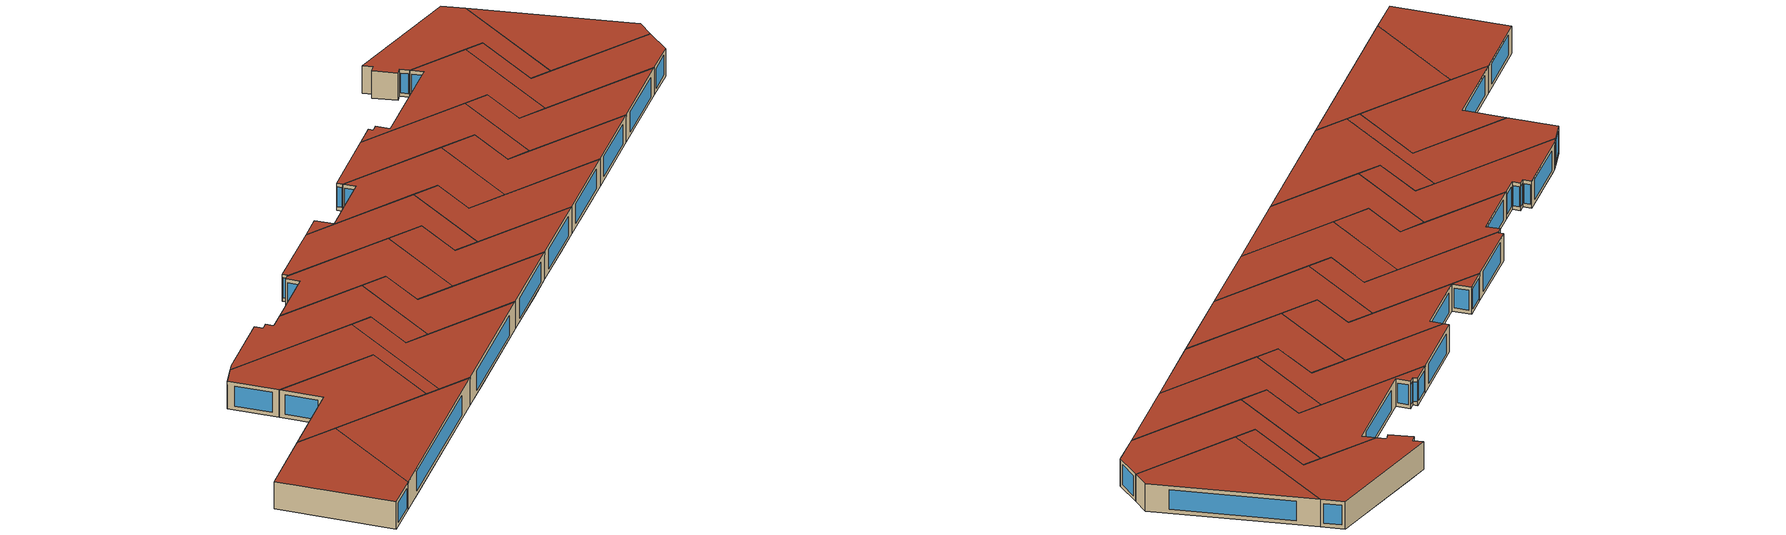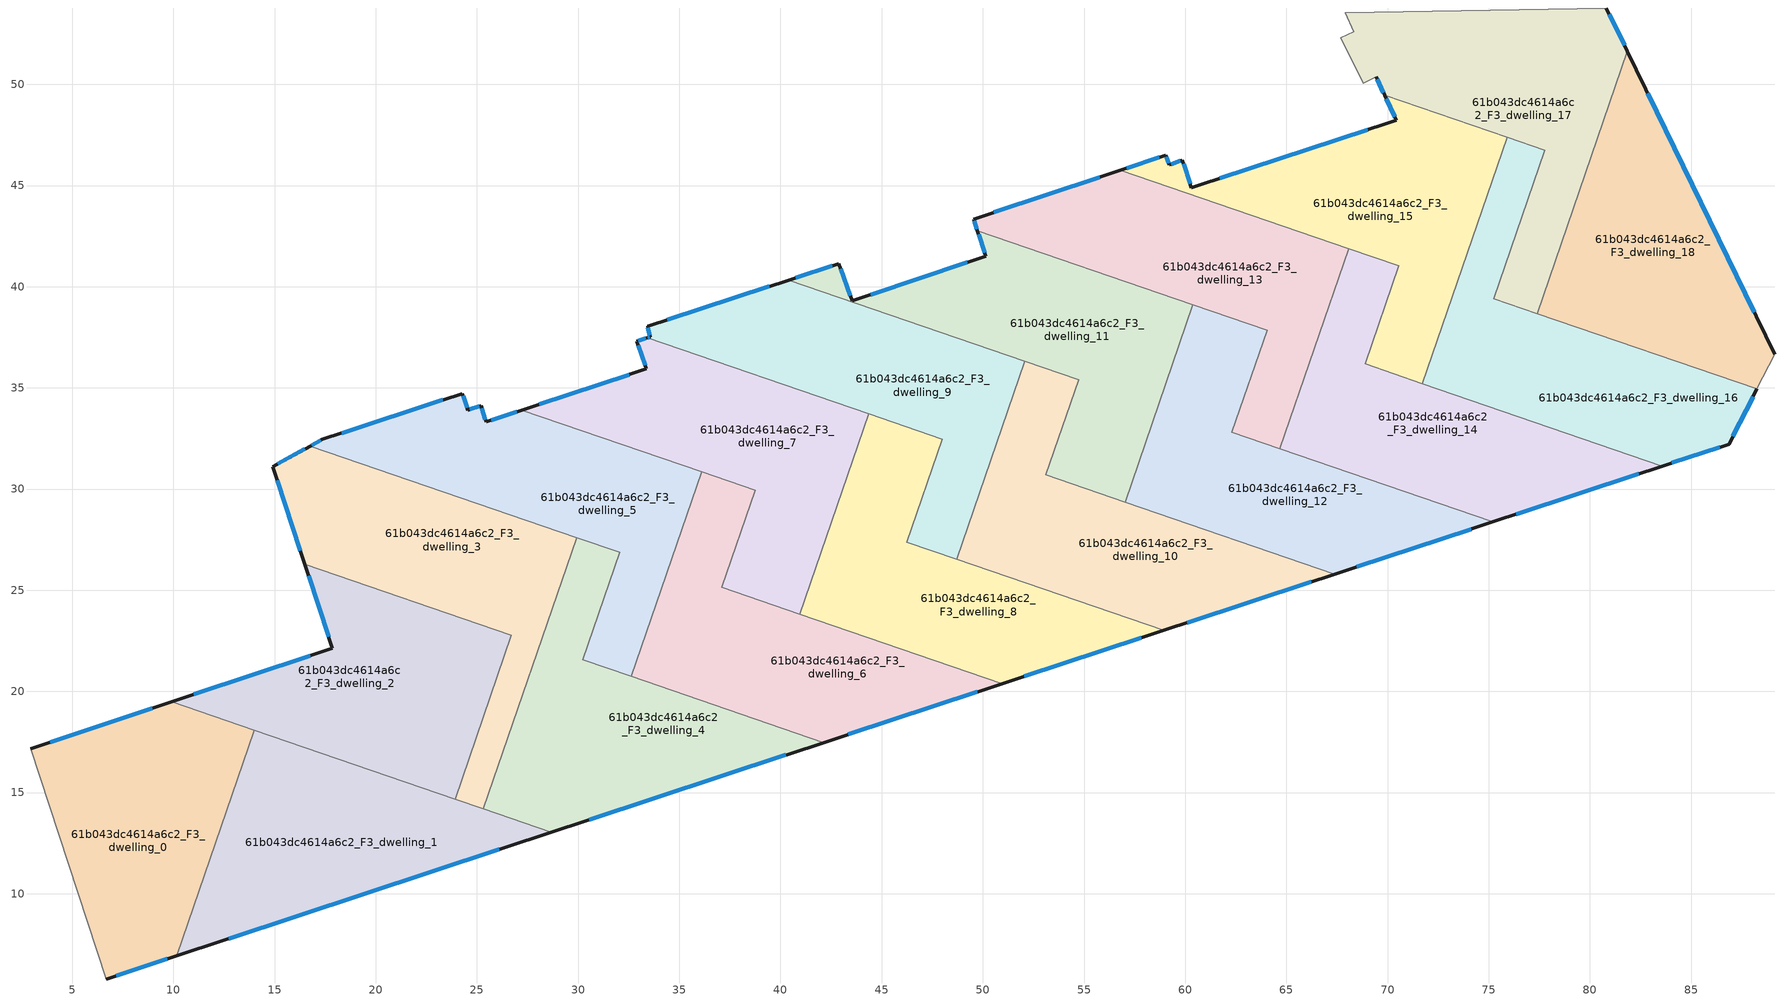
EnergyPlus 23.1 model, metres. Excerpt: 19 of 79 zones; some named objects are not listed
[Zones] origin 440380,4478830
61b043dc4614a6c2_F3_dwelling_0
 floor to 61b043dc4614a6c2_F2_dwelling_0 (EU_floor_Construction): 9.82,19.46 12.1,12.54 10.18,6.94 6.68,5.79 2.96,17.17 z9
 floor to 61b043dc4614a6c2_F2_dwelling_1 (EU_floor_Construction): 14,18.08 13.18,15.7 11.27,15.06 9.82,19.46 9.91,19.49 z9
 floor to 61b043dc4614a6c2_F2_dwelling_2 (EU_floor_Construction): 13.18,15.7 12.1,12.54 11.27,15.06 z9
 wall outside (EU_wall_Construction): 6.68,5.79 10.17,6.94 / 9.91,19.49 2.96,17.17 z9:12
 wall to 61b043dc4614a6c2_F3_dwelling_1 (EU_wall_Construction): 10.17,6.94 14,18.08 z9:12
 wall adiabatic (EU_wall_Construction): 2.96,17.17 6.68,5.79 z9:12
 wall to 61b043dc4614a6c2_F3_dwelling_2 (EU_wall_Construction): 14,18.08 9.91,19.49 z9:12
 window (EU_Window_Construction): 7.17,5.95 9.69,6.78 / 8.94,19.17 3.92,17.49 z9.42:11.58
 roof outside (EU_roof_Construction): 10.17,6.94 14,18.08 9.91,19.49 2.96,17.17 6.68,5.79 z12
61b043dc4614a6c2_F3_dwelling_1
 floor to 61b043dc4614a6c2_F2_dwelling_2 (EU_floor_Construction): 23.78,14.72 24.76,11.75 13.58,8.06 12.1,12.54 13.18,15.7 17.14,17 z9
 floor to 61b043dc4614a6c2_F2_dwelling_0 (EU_floor_Construction): 12.1,12.54 13.58,8.06 10.18,6.94 z9
 floor to 61b043dc4614a6c2_F2_dwelling_1 (EU_floor_Construction): 17.14,17 13.18,15.7 14,18.08 z9
 floor to 61b043dc4614a6c2_F2_dwelling_4 (EU_floor_Construction): 28.68,13.04 24.76,11.75 23.78,14.72 z9
 wall outside (EU_wall_Construction): 10.17,6.94 28.68,13.04 z9:12
 wall to 61b043dc4614a6c2_F3_dwelling_4 (EU_wall_Construction): 28.68,13.04 25.32,14.19 z9:12
 wall to 61b043dc4614a6c2_F3_dwelling_3 (EU_wall_Construction): 25.32,14.19 23.92,14.67 z9:12
 wall to 61b043dc4614a6c2_F3_dwelling_2 (EU_wall_Construction): 23.92,14.67 14,18.08 z9:12
 window (EU_Window_Construction): 12.74,7.79 26.11,12.19 z9.42:11.58
 roof outside (EU_roof_Construction): 28.68,13.04 14,18.08 10.17,6.94 z12
61b043dc4614a6c2_F3_dwelling_10
 floor to 61b043dc4614a6c2_F2_dwelling_12 (EU_floor_Construction): 62.19,27.59 63.23,24.43 58.93,23.01 54.96,24.38 52.3,32.44 53.89,32.97 53.11,30.71 z9
 floor to 61b043dc4614a6c2_F2_dwelling_10 (EU_floor_Construction): 52.5,31.84 54.96,24.38 48.7,26.53 50.28,31.11 z9
 floor to 61b043dc4614a6c2_F2_dwelling_14 (EU_floor_Construction): 67.4,25.8 63.23,24.43 62.19,27.59 z9
 floor to 61b043dc4614a6c2_F2_dwelling_11 (EU_floor_Construction): 54.73,35.41 53.89,32.97 52.3,32.44 51.53,34.78 52.07,36.33 z9
 floor to 61b043dc4614a6c2_F2_dwelling_9 (EU_floor_Construction): 51.53,34.78 52.5,31.84 50.28,31.11 z9
 wall outside (EU_wall_Construction): 58.93,23.01 67.4,25.8 z9:12
 wall to 61b043dc4614a6c2_F3_dwelling_9 (EU_wall_Construction): 52.07,36.33 48.7,26.53 z9:12
 wall to 61b043dc4614a6c2_F3_dwelling_11 (EU_wall_Construction): 57.04,29.36 53.11,30.71 54.73,35.41 52.07,36.33 z9:12
 wall to 61b043dc4614a6c2_F3_dwelling_8 (EU_wall_Construction): 48.7,26.53 58.93,23.01 z9:12
 wall to 61b043dc4614a6c2_F3_dwelling_12 (EU_wall_Construction): 67.4,25.8 57.04,29.36 z9:12
 window (EU_Window_Construction): 60.11,23.4 66.22,25.42 z9.42:11.58
 roof outside (EU_roof_Construction): 67.4,25.8 53.11,30.71 54.73,35.41 52.07,36.33 48.7,26.53 58.93,23.01 z12
61b043dc4614a6c2_F3_dwelling_11
 floor to 61b043dc4614a6c2_F2_dwelling_11 (EU_floor_Construction): 58.14,39.88 59.37,36.15 58.83,34.6 53.89,32.97 54.73,35.41 50.89,36.73 49.4,41.26 50.14,41.51 49.73,42.77 z9
 floor to 61b043dc4614a6c2_F2_dwelling_13 (EU_floor_Construction): 60.38,39.11 59.37,36.15 58.14,39.88 z9
 floor to 61b043dc4614a6c2_F2_dwelling_12 (EU_floor_Construction): 58.83,34.6 57.04,29.36 53.11,30.71 53.89,32.97 z9
 floor to 61b043dc4614a6c2_F2_dwelling_9 (EU_floor_Construction): 49.4,41.26 50.89,36.73 40.98,40.14 40.86,40.48 42.89,41.14 43.54,39.31 z9
 floor to 61b043dc4614a6c2_F2_dwelling_7 (EU_floor_Construction): 40.86,40.48 40.98,40.14 40.41,40.33 z9
 wall outside (EU_wall_Construction): 49.73,42.77 50.14,41.51 43.54,39.31 42.89,41.14 40.41,40.33 z9:12
 wall to 61b043dc4614a6c2_F3_dwelling_12 (EU_wall_Construction): 57.04,29.36 60.38,39.11 z9:12
 wall to 61b043dc4614a6c2_F3_dwelling_13 (EU_wall_Construction): 60.38,39.11 49.73,42.77 z9:12
 wall to 61b043dc4614a6c2_F3_dwelling_9 (EU_wall_Construction): 40.41,40.33 52.07,36.33 z9:12
 window (EU_Window_Construction): 42.55,41.03 40.75,40.44 / 43.45,39.56 42.98,40.89 / 49.23,41.2 44.45,39.61 / 49.79,42.59 50.09,41.68 z9.42:11.58
 roof outside (EU_roof_Construction): 57.04,29.36 60.38,39.11 49.73,42.77 50.14,41.51 43.54,39.31 42.89,41.14 40.41,40.33 54.73,35.41 53.11,30.71 z12
61b043dc4614a6c2_F3_dwelling_12
 floor to 61b043dc4614a6c2_F2_dwelling_14 (EU_floor_Construction): 69.99,30.17 71.03,27 67.4,25.8 62.19,27.59 59.92,34.48 63.26,35.58 62.31,32.81 z9
 floor to 61b043dc4614a6c2_F2_dwelling_16 (EU_floor_Construction): 75.21,28.38 71.03,27 69.99,30.17 z9
 floor to 61b043dc4614a6c2_F2_dwelling_13 (EU_floor_Construction): 64.04,37.85 63.26,35.58 59.92,34.48 59.37,36.15 60.38,39.11 z9
 floor adiabatic (EU_floor_Construction): 59.37,36.15 62.19,27.59 57.04,29.36 z9
 wall outside (EU_wall_Construction): 67.4,25.8 75.21,28.38 z9:12
 wall to 61b043dc4614a6c2_F3_dwelling_13 (EU_wall_Construction): 64.69,31.99 62.31,32.81 64.04,37.85 60.38,39.11 z9:12
 wall to 61b043dc4614a6c2_F3_dwelling_14 (EU_wall_Construction): 75.21,28.38 64.69,31.99 z9:12
 window (EU_Window_Construction): 68.48,26.16 74.13,28.02 z9.42:11.58
 roof outside (EU_roof_Construction): 75.21,28.38 62.31,32.81 64.04,37.85 60.38,39.11 57.04,29.36 67.4,25.8 z12
61b043dc4614a6c2_F3_dwelling_13
 floor to 61b043dc4614a6c2_F2_dwelling_13 (EU_floor_Construction): 65.88,42.63 67.08,38.98 66.26,36.56 63.26,35.58 64.04,37.85 58.14,39.88 56.26,45.58 56.79,45.75 z9
 floor to 61b043dc4614a6c2_F2_dwelling_11 (EU_floor_Construction): 56.26,45.58 58.14,39.88 49.73,42.77 49.54,43.34 z9
 floor adiabatic (EU_floor_Construction): 68.08,41.88 67.08,38.98 65.88,42.63 z9
 floor to 61b043dc4614a6c2_F2_dwelling_14 (EU_floor_Construction): 66.26,36.56 64.69,31.99 62.31,32.81 63.26,35.58 z9
 wall outside (EU_wall_Construction): 56.79,45.75 49.54,43.34 49.73,42.77 z9:12
 wall to 61b043dc4614a6c2_F3_dwelling_14 (EU_wall_Construction): 64.69,31.99 68.08,41.88 z9:12
 wall to 61b043dc4614a6c2_F3_dwelling_15 (EU_wall_Construction): 68.08,41.88 56.79,45.75 z9:12
 window (EU_Window_Construction): 49.57,43.26 49.7,42.85 / 55.78,45.42 50.55,43.68 z9.42:11.58
 roof outside (EU_roof_Construction): 64.69,31.99 68.08,41.88 56.79,45.75 49.54,43.34 49.73,42.77 64.04,37.85 62.31,32.81 z12
61b043dc4614a6c2_F3_dwelling_14
 floor to 61b043dc4614a6c2_F2_dwelling_16 (EU_floor_Construction): 77.25,33.32 78.52,29.47 75.21,28.38 69.99,30.17 67.58,37.47 69.55,38.12 68.89,36.19 z9
 floor to 61b043dc4614a6c2_F2_dwelling_14 (EU_floor_Construction): 67.72,37.05 69.99,30.17 64.69,31.99 66.26,36.56 z9
 floor to 61b043dc4614a6c2_F2_dwelling_19 (EU_floor_Construction): 83.58,31.14 78.52,29.47 77.25,33.32 z9
 floor to 61b043dc4614a6c2_F2_dwelling_13 (EU_floor_Construction): 67.08,38.98 67.72,37.05 66.26,36.56 z9
 floor to 61b043dc4614a6c2_F2_dwelling_15 (EU_floor_Construction): 70.55,41.03 69.55,38.12 67.58,37.47 67.08,38.98 68.08,41.88 z9
 wall outside (EU_wall_Construction): 75.21,28.38 83.58,31.14 z9:12
 wall to 61b043dc4614a6c2_F3_dwelling_15 (EU_wall_Construction): 71.73,35.21 68.89,36.19 70.55,41.03 68.08,41.88 z9:12
 wall to 61b043dc4614a6c2_F3_dwelling_16 (EU_wall_Construction): 83.58,31.14 71.73,35.21 z9:12
 window (EU_Window_Construction): 76.37,28.76 82.42,30.76 z9.42:11.58
 roof outside (EU_roof_Construction): 83.58,31.14 68.89,36.19 70.55,41.03 68.08,41.88 64.69,31.99 75.21,28.38 z12
61b043dc4614a6c2_F3_dwelling_15
 floor to 61b043dc4614a6c2_F2_dwelling_15 (EU_floor_Construction): 72.18,48.67 74.22,42.49 73.13,39.3 69.55,38.12 70.55,41.03 65.88,42.63 64.66,46.32 70.44,48.22 69.85,49.47 z9
 floor to 61b043dc4614a6c2_F2_dwelling_13 (EU_floor_Construction): 64.66,46.32 65.88,42.63 56.79,45.75 59.04,46.5 59.22,46.03 59.86,46.26 60.31,44.89 z9
 floor to 61b043dc4614a6c2_F2_dwelling_17 (EU_floor_Construction): 75.91,47.39 74.22,42.49 72.18,48.67 z9
 floor to 61b043dc4614a6c2_F2_dwelling_16 (EU_floor_Construction): 73.13,39.3 71.73,35.21 68.89,36.19 69.55,38.12 z9
 wall outside (EU_wall_Construction): 69.85,49.47 70.44,48.22 60.31,44.89 59.86,46.26 59.22,46.03 59.04,46.5 56.79,45.75 z9:12
 wall to 61b043dc4614a6c2_F3_dwelling_16 (EU_wall_Construction): 71.73,35.21 75.91,47.39 z9:12
 wall to 61b043dc4614a6c2_F3_dwelling_17 (EU_wall_Construction): 75.91,47.39 69.85,49.47 z9:12
 window (EU_Window_Construction): 58.72,46.4 57.1,45.86 / 59.19,46.1 59.06,46.44 / 59.77,46.23 59.31,46.06 / 60.25,45.08 59.92,46.07 / 69.03,47.76 61.72,45.35 / 69.93,49.3 70.36,48.39 z9.42:11.58
 roof outside (EU_roof_Construction): 71.73,35.21 75.91,47.39 69.85,49.47 70.44,48.22 60.31,44.89 59.86,46.26 59.22,46.03 59.04,46.5 56.79,45.75 70.55,41.03 68.89,36.19 z12
61b043dc4614a6c2_F3_dwelling_16
 floor to 61b043dc4614a6c2_F2_dwelling_19 (EU_floor_Construction): 88.26,34.95 86.88,32.22 83.58,31.14 77.25,33.32 76.12,36.72 79.68,37.89 z9
 floor to 61b043dc4614a6c2_F2_dwelling_17 (EU_floor_Construction): 77.78,46.75 75.95,41.41 74.71,41 74.22,42.49 75.91,47.39 z9
 floor to 61b043dc4614a6c2_F2_dwelling_18 (EU_floor_Construction): 79.68,37.89 76.12,36.72 74.71,41 75.95,41.41 75.26,39.41 z9
 floor to 61b043dc4614a6c2_F2_dwelling_16 (EU_floor_Construction): 75.06,39.93 77.25,33.32 71.73,35.21 73.13,39.3 z9
 floor to 61b043dc4614a6c2_F2_dwelling_15 (EU_floor_Construction): 74.22,42.49 75.06,39.93 73.13,39.3 z9
 wall outside (EU_wall_Construction): 83.58,31.14 86.88,32.22 88.26,34.95 z9:12
 wall to 61b043dc4614a6c2_F3_dwelling_17 (EU_wall_Construction): 77.4,38.67 75.26,39.41 77.78,46.75 75.91,47.39 z9:12
 wall to 61b043dc4614a6c2_F3_dwelling_18 (EU_wall_Construction): 88.26,34.95 77.4,38.67 z9:12
 window (EU_Window_Construction): 84.04,31.29 86.42,32.07 / 87.07,32.6 88.06,34.57 z9.42:11.58
 roof outside (EU_roof_Construction): 86.88,32.22 88.26,34.95 75.26,39.41 77.78,46.75 75.91,47.39 71.73,35.21 83.58,31.14 z12
61b043dc4614a6c2_F3_dwelling_17
 floor to 61b043dc4614a6c2_F2_dwelling_17 (EU_floor_Construction): 78.05,53.72 80.26,47 78.65,42.3 75.95,41.41 77.78,46.75 72.18,48.67 70.57,53.58 z9
 floor to 61b043dc4614a6c2_F2_dwelling_18 (EU_floor_Construction): 78.65,42.3 77.4,38.67 75.26,39.41 75.95,41.41 z9; 80.82,53.78 81.86,51.64 80.26,47 78.05,53.72 z9
 floor to 61b043dc4614a6c2_F2_dwelling_15 (EU_floor_Construction): 70.57,53.58 72.18,48.67 69.85,49.47 69.44,50.37 68.81,50.06 67.69,52.31 68.34,52.61 67.9,53.53 z9
 wall outside (EU_wall_Construction): 69.44,50.37 69.85,49.47 / 81.86,51.64 80.82,53.78 z9:12
 wall adiabatic (EU_wall_Construction): 80.82,53.78 67.9,53.53 68.34,52.61 67.69,52.31 68.81,50.06 69.44,50.37 z9:12
 wall to 61b043dc4614a6c2_F3_dwelling_18 (EU_wall_Construction): 77.4,38.67 81.86,51.64 z9:12
 window (EU_Window_Construction): 69.49,50.24 69.8,49.6 / 81.71,51.93 80.96,53.48 z9.42:11.58
 roof outside (EU_roof_Construction): 77.4,38.67 81.86,51.64 80.82,53.78 67.9,53.53 68.34,52.61 67.69,52.31 68.81,50.06 69.44,50.37 69.85,49.47 77.78,46.75 75.26,39.41 z12
61b043dc4614a6c2_F3_dwelling_18
 floor to 61b043dc4614a6c2_F2_dwelling_18 (EU_floor_Construction): 81.86,51.64 87.31,40.41 79.68,37.89 77.4,38.67 78.65,42.3 81.51,43.24 80.26,47 z9
 floor to 61b043dc4614a6c2_F2_dwelling_19 (EU_floor_Construction): 87.31,40.41 89.13,36.67 88.26,34.95 79.68,37.89 z9
 floor to 61b043dc4614a6c2_F2_dwelling_17 (EU_floor_Construction): 80.26,47 81.51,43.24 78.65,42.3 z9
 wall outside (EU_wall_Construction): 89.13,36.67 81.86,51.64 z9:12
 wall adiabatic (EU_wall_Construction): 88.26,34.95 89.13,36.67 z9:12
 window (EU_Window_Construction): 88.12,38.75 82.87,49.56 z9.42:11.58
 roof outside (EU_roof_Construction): 88.26,34.95 89.13,36.67 81.86,51.64 77.4,38.67 z12
61b043dc4614a6c2_F3_dwelling_2
 floor to 61b043dc4614a6c2_F2_dwelling_1 (EU_floor_Construction): 20.41,24.94 22.45,18.75 17.14,17 9.91,19.49 17.85,22.13 16.49,26.28 z9
 floor to 61b043dc4614a6c2_F2_dwelling_4 (EU_floor_Construction): 26.71,22.78 23.92,14.67 23.78,14.72 21.35,22.09 25.1,23.33 z9
 floor to 61b043dc4614a6c2_F2_dwelling_3 (EU_floor_Construction): 25.1,23.33 21.35,22.09 20.41,24.94 z9
 floor to 61b043dc4614a6c2_F2_dwelling_2 (EU_floor_Construction): 22.45,18.75 23.78,14.72 17.14,17 z9
 wall outside (EU_wall_Construction): 16.49,26.28 17.85,22.13 9.91,19.49 z9:12
 wall to 61b043dc4614a6c2_F3_dwelling_3 (EU_wall_Construction): 23.92,14.67 26.71,22.78 16.49,26.28 z9:12
 window (EU_Window_Construction): 16.75,21.76 11.01,19.85 / 16.68,25.71 17.66,22.7 z9.42:11.58
 roof outside (EU_roof_Construction): 23.92,14.67 26.71,22.78 16.49,26.28 17.85,22.13 9.91,19.49 z12
61b043dc4614a6c2_F3_dwelling_3
 floor to 61b043dc4614a6c2_F2_dwelling_3 (EU_floor_Construction): 27.67,28.38 28.9,24.64 28.88,24.57 25.1,23.33 20.41,24.94 18.2,31.63 z9
 floor to 61b043dc4614a6c2_F2_dwelling_1 (EU_floor_Construction): 18.2,31.63 20.41,24.94 16.49,26.28 14.9,31.11 16.76,32.13 z9
 floor to 61b043dc4614a6c2_F2_dwelling_4 (EU_floor_Construction): 28.88,24.57 25.32,14.19 23.92,14.67 26.71,22.78 25.1,23.33 z9
 floor to 61b043dc4614a6c2_F2_dwelling_5 (EU_floor_Construction): 29.92,27.6 28.9,24.64 27.67,28.38 z9
 wall outside (EU_wall_Construction): 16.76,32.13 14.9,31.11 16.49,26.28 z9:12
 wall to 61b043dc4614a6c2_F3_dwelling_4 (EU_wall_Construction): 25.32,14.19 29.92,27.6 z9:12
 wall to 61b043dc4614a6c2_F3_dwelling_5 (EU_wall_Construction): 29.92,27.6 16.76,32.13 z9:12
 window (EU_Window_Construction): 15.12,30.44 16.27,26.95 / 16.5,31.98 15.16,31.25 z9.42:11.58
 roof outside (EU_roof_Construction): 25.32,14.19 29.92,27.6 16.76,32.13 14.9,31.11 16.49,26.28 26.71,22.78 23.92,14.67 z12
61b043dc4614a6c2_F3_dwelling_4
 floor to 61b043dc4614a6c2_F2_dwelling_4 (EU_floor_Construction): 28.92,24.59 32.33,14.24 28.68,13.04 25.32,14.19 28.88,24.57 z9
 floor to 61b043dc4614a6c2_F2_dwelling_6 (EU_floor_Construction): 39.99,18.21 40.42,16.91 32.33,14.24 29.14,23.93 31.28,24.64 30.22,21.57 z9
 floor to 61b043dc4614a6c2_F2_dwelling_5 (EU_floor_Construction): 32.05,26.87 31.28,24.64 29.14,23.93 28.9,24.64 29.92,27.6 z9
 floor to 61b043dc4614a6c2_F2_dwelling_8 (EU_floor_Construction): 42.14,17.47 40.42,16.91 39.99,18.21 z9
 wall outside (EU_wall_Construction): 28.68,13.04 42.14,17.47 z9:12
 wall to 61b043dc4614a6c2_F3_dwelling_5 (EU_wall_Construction): 32.63,20.74 30.22,21.57 32.05,26.87 29.92,27.6 z9:12
 wall to 61b043dc4614a6c2_F3_dwelling_6 (EU_wall_Construction): 42.14,17.47 32.63,20.74 z9:12
 window (EU_Window_Construction): 30.55,13.65 40.27,16.86 z9.42:11.58
 roof outside (EU_roof_Construction): 42.14,17.47 30.22,21.57 32.05,26.87 29.92,27.6 25.32,14.19 28.68,13.04 z12
61b043dc4614a6c2_F3_dwelling_5
 floor to 61b043dc4614a6c2_F2_dwelling_5 (EU_floor_Construction): 35.78,30.96 35.96,30.44 34.31,25.64 31.28,24.64 32.05,26.87 27.67,28.38 25.98,33.5 27.22,33.9 z9
 floor to 61b043dc4614a6c2_F2_dwelling_3 (EU_floor_Construction): 25.98,33.5 27.67,28.38 18.2,31.63 17.88,32.62 24.28,34.72 24.55,33.91 25.21,34.11 25.46,33.32 z9
 floor to 61b043dc4614a6c2_F2_dwelling_7 (EU_floor_Construction): 36.1,30.85 35.96,30.44 35.78,30.96 z9
 floor to 61b043dc4614a6c2_F2_dwelling_6 (EU_floor_Construction): 34.31,25.64 32.63,20.74 30.22,21.57 31.28,24.64 z9
 floor to 61b043dc4614a6c2_F2_dwelling_1 (EU_floor_Construction): 17.88,32.62 18.2,31.63 16.76,32.13 17.36,32.46 z9
 wall outside (EU_wall_Construction): 27.22,33.91 25.46,33.32 25.21,34.11 24.55,33.91 24.28,34.72 17.36,32.46 16.76,32.13 z9:12
 wall to 61b043dc4614a6c2_F3_dwelling_6 (EU_wall_Construction): 32.63,20.74 36.1,30.85 z9:12
 wall to 61b043dc4614a6c2_F3_dwelling_7 (EU_wall_Construction): 36.1,30.85 27.22,33.91 z9:12
 window (EU_Window_Construction): 17.28,32.41 16.84,32.17 / 23.32,34.41 18.32,32.77 / 24.51,34.02 24.32,34.61 / 25.12,34.09 24.64,33.94 / 25.42,33.43 25.24,34 / 26.97,33.82 25.7,33.4 z9.42:11.58
 roof outside (EU_roof_Construction): 32.63,20.74 36.1,30.85 27.22,33.91 25.46,33.32 25.21,34.11 24.55,33.91 24.28,34.72 17.36,32.46 16.76,32.13 32.05,26.87 30.22,21.57 z12
61b043dc4614a6c2_F3_dwelling_6
 floor to 61b043dc4614a6c2_F2_dwelling_6 (EU_floor_Construction): 37.41,26.03 37.1,25.14 37.78,24.91 39.99,18.21 32.63,20.74 34.31,25.64 37.22,26.6 z9
 floor to 61b043dc4614a6c2_F2_dwelling_8 (EU_floor_Construction): 47.05,21.72 47.83,19.35 42.14,17.47 39.99,18.21 37.78,24.91 z9; 38.03,27.84 37.41,26.03 36.93,27.48 z9
 floor to 61b043dc4614a6c2_F2_dwelling_5 (EU_floor_Construction): 35.96,30.44 37.22,26.6 34.31,25.64 z9
 floor to 61b043dc4614a6c2_F2_dwelling_10 (EU_floor_Construction): 50.95,20.38 47.83,19.35 47.05,21.72 z9
 floor to 61b043dc4614a6c2_F2_dwelling_7 (EU_floor_Construction): 38.75,29.94 38.03,27.84 36.93,27.48 35.96,30.44 36.1,30.85 z9
 wall outside (EU_wall_Construction): 42.14,17.47 50.95,20.38 z9:12
 wall to 61b043dc4614a6c2_F3_dwelling_7 (EU_wall_Construction): 40.96,23.81 37.1,25.14 38.75,29.94 36.1,30.85 z9:12
 wall to 61b043dc4614a6c2_F3_dwelling_8 (EU_wall_Construction): 50.95,20.38 40.96,23.81 z9:12
 window (EU_Window_Construction): 43.36,17.88 49.73,19.98 z9.42:11.58
 roof outside (EU_roof_Construction): 50.95,20.38 37.1,25.14 38.75,29.94 36.1,30.85 32.63,20.74 42.14,17.47 z12
61b043dc4614a6c2_F3_dwelling_7
 floor to 61b043dc4614a6c2_F2_dwelling_7 (EU_floor_Construction): 42.93,34.2 43.71,31.84 42.89,29.44 38.03,27.84 38.75,29.94 35.78,30.96 33.66,37.39 z9
 floor to 61b043dc4614a6c2_F2_dwelling_5 (EU_floor_Construction): 33.66,37.39 35.78,30.96 27.22,33.9 33.37,35.94 32.91,37.3 33.41,37.47 z9
 floor to 61b043dc4614a6c2_F2_dwelling_8 (EU_floor_Construction): 42.89,29.44 40.96,23.81 37.78,24.91 37.41,26.03 38.03,27.84 z9
 floor to 61b043dc4614a6c2_F2_dwelling_9 (EU_floor_Construction): 44.36,33.71 43.71,31.84 42.93,34.2 z9
 floor to 61b043dc4614a6c2_F2_dwelling_6 (EU_floor_Construction): 37.41,26.03 37.78,24.91 37.1,25.14 z9
 wall outside (EU_wall_Construction): 33.41,37.47 32.91,37.3 33.37,35.94 27.22,33.91 z9:12
 wall to 61b043dc4614a6c2_F3_dwelling_8 (EU_wall_Construction): 40.96,23.81 44.36,33.71 z9:12
 wall to 61b043dc4614a6c2_F3_dwelling_9 (EU_wall_Construction): 44.36,33.71 33.41,37.47 z9:12
 window (EU_Window_Construction): 32.52,35.65 28.07,34.19 / 32.97,37.12 33.31,36.13 / 33.34,37.45 32.98,37.33 z9.42:11.58
 roof outside (EU_roof_Construction): 40.96,23.81 44.36,33.71 33.41,37.47 32.91,37.3 33.37,35.94 27.22,33.91 38.75,29.94 37.1,25.14 z12
61b043dc4614a6c2_F3_dwelling_8
 floor to 61b043dc4614a6c2_F2_dwelling_10 (EU_floor_Construction): 54.96,24.38 55.76,21.97 50.95,20.38 47.05,21.72 44.57,29.23 47.18,30.09 46.24,27.37 z9
 floor to 61b043dc4614a6c2_F2_dwelling_12 (EU_floor_Construction): 58.93,23.01 55.76,21.97 54.96,24.38 z9
 floor to 61b043dc4614a6c2_F2_dwelling_9 (EU_floor_Construction): 47.99,32.47 47.18,30.09 44.57,29.23 43.71,31.84 44.36,33.71 z9
 floor to 61b043dc4614a6c2_F2_dwelling_8 (EU_floor_Construction): 44.34,29.92 47.05,21.72 40.96,23.81 42.89,29.44 z9
 floor to 61b043dc4614a6c2_F2_dwelling_7 (EU_floor_Construction): 43.71,31.84 44.34,29.92 42.89,29.44 z9
 wall outside (EU_wall_Construction): 50.95,20.38 58.93,23.01 z9:12
 wall to 61b043dc4614a6c2_F3_dwelling_9 (EU_wall_Construction): 48.7,26.53 46.24,27.37 47.99,32.47 44.36,33.71 z9:12
 window (EU_Window_Construction): 52.06,20.75 57.83,22.65 z9.42:11.58
 roof outside (EU_roof_Construction): 58.93,23.01 46.24,27.37 47.99,32.47 44.36,33.71 40.96,23.81 50.95,20.38 z12
61b043dc4614a6c2_F3_dwelling_9
 floor to 61b043dc4614a6c2_F2_dwelling_9 (EU_floor_Construction): 50.89,36.73 51.53,34.78 50.28,31.11 47.18,30.09 47.99,32.47 42.93,34.2 40.98,40.14 z9
 floor to 61b043dc4614a6c2_F2_dwelling_11 (EU_floor_Construction): 52.07,36.33 51.53,34.78 50.89,36.73 z9
 floor to 61b043dc4614a6c2_F2_dwelling_7 (EU_floor_Construction): 40.98,40.14 42.93,34.2 33.66,37.39 33.45,38.05 40.41,40.33 z9
 floor to 61b043dc4614a6c2_F2_dwelling_10 (EU_floor_Construction): 50.28,31.11 48.7,26.53 46.24,27.37 47.18,30.09 z9
 floor to 61b043dc4614a6c2_F2_dwelling_5 (EU_floor_Construction): 33.45,38.05 33.66,37.39 33.41,37.47 33.55,37.52 33.43,38.04 z9
 wall outside (EU_wall_Construction): 40.41,40.33 33.43,38.04 33.55,37.52 33.41,37.47 z9:12
 window (EU_Window_Construction): 33.53,37.52 33.43,37.48 / 33.45,37.97 33.53,37.59 / 39.44,40.01 34.4,38.36 z9.42:11.58
 roof outside (EU_roof_Construction): 48.7,26.53 52.07,36.33 40.41,40.33 33.43,38.04 33.55,37.52 33.41,37.47 47.99,32.47 46.24,27.37 z12
[Building]
EU S2 Campaign: North Axis=0; Terrain=City; Solar Distribution=FullExterior
[Site:Location]
Madrid: Latitude=40.5; Longitude=-3.5; Time Zone=1; Elevation=609
[SizingPeriod:WeatherFileDays]
AnnualSizingPeriod: Begin Month=1; Begin Day of Month=1; End Month=12; End Day of Month=31; Day of Week for Start Day=Monday; Use Weather File Daylight Saving Period=No; Use Weather File Rain and Snow Indicators=No
[MATERIAL]
EU_InternalMass_Material: Roughness=MediumRough; Thickness=0.1; Conductivity=1; Density=1800; Specific Heat=900; Thermal Absorptance=0.9; Solar Absorptance=0.7; Visible Absorptance=0.7
[MATERIAL:NOMASS] Roughness=MediumRough; Thermal Absorptance=0.9; Solar Absorptance=0.7; Visible Absorptance=0.7
Name | Thermal Resistance
EU_wall_NoMass | 1.60022
EU_roof_NoMass | 1.57597
EU_floor_NoMass | 0.470652
[WINDOWMATERIAL:SIMPLEGLAZINGSYSTEM]
EU_Window_SimpleGlazing: UFactor=3.28802; Solar Heat Gain Coefficient=0.85; Visible Transmittance=0.85
[CONSTRUCTION]
EU_wall_Construction: EU_wall_NoMass
EU_roof_Construction: EU_roof_NoMass
EU_floor_Construction: EU_floor_NoMass
EU_InternalMass_Construction: EU_InternalMass_Material
EU_Window_Construction: EU_Window_SimpleGlazing
[ZONE] Type=1; Multiplier=1; Ceiling Height=autocalculate; Floor Area=autocalculate; Part of Total Floor Area=Yes
Name | Volume
61b043dc4614a6c2_F3_dwelling_0; 61b043dc4614a6c2_F3_dwelling_4 | 274.267
61b043dc4614a6c2_F3_dwelling_1 | 274.221
61b043dc4614a6c2_F3_dwelling_10 | 274.251
61b043dc4614a6c2_F3_dwelling_11 | 274.241
61b043dc4614a6c2_F3_dwelling_12 | 274.232
61b043dc4614a6c2_F3_dwelling_13 | 274.268
61b043dc4614a6c2_F3_dwelling_14 | 274.243
61b043dc4614a6c2_F3_dwelling_15 | 274.257
61b043dc4614a6c2_F3_dwelling_16 | 274.23
61b043dc4614a6c2_F3_dwelling_17 | 274.254
61b043dc4614a6c2_F3_dwelling_18 | 274.238
61b043dc4614a6c2_F3_dwelling_2; 61b043dc4614a6c2_F3_dwelling_6 | 274.274
61b043dc4614a6c2_F3_dwelling_3 | 274.284
61b043dc4614a6c2_F3_dwelling_5 | 274.213
61b043dc4614a6c2_F3_dwelling_7 | 274.264
61b043dc4614a6c2_F3_dwelling_8 | 274.252
61b043dc4614a6c2_F3_dwelling_9 | 274.227
[INTERNALMASS] Construction=EU_InternalMass_Construction
Name | Zone or ZoneList | Surface Area
61b043dc4614a6c2_F3_dwelling_0_EU_InternalMass | 61b043dc4614a6c2_F3_dwelling_0 | 91.423
61b043dc4614a6c2_F3_dwelling_1_EU_InternalMass | 61b043dc4614a6c2_F3_dwelling_1 | 91.4099
61b043dc4614a6c2_F3_dwelling_2_EU_InternalMass | 61b043dc4614a6c2_F3_dwelling_2 | 91.4247
61b043dc4614a6c2_F3_dwelling_3_EU_InternalMass | 61b043dc4614a6c2_F3_dwelling_3 | 91.4275
61b043dc4614a6c2_F3_dwelling_4_EU_InternalMass | 61b043dc4614a6c2_F3_dwelling_4 | 91.4193
61b043dc4614a6c2_F3_dwelling_5_EU_InternalMass | 61b043dc4614a6c2_F3_dwelling_5 | 91.4057
61b043dc4614a6c2_F3_dwelling_6_EU_InternalMass | 61b043dc4614a6c2_F3_dwelling_6 | 91.422
61b043dc4614a6c2_F3_dwelling_7_EU_InternalMass | 61b043dc4614a6c2_F3_dwelling_7 | 91.4231
61b043dc4614a6c2_F3_dwelling_8_EU_InternalMass | 61b043dc4614a6c2_F3_dwelling_8 | 91.4165
61b043dc4614a6c2_F3_dwelling_9_EU_InternalMass | 61b043dc4614a6c2_F3_dwelling_9 | 91.4079
61b043dc4614a6c2_F3_dwelling_10_EU_InternalMass | 61b043dc4614a6c2_F3_dwelling_10 | 91.4184
61b043dc4614a6c2_F3_dwelling_11_EU_InternalMass | 61b043dc4614a6c2_F3_dwelling_11 | 91.4146
61b043dc4614a6c2_F3_dwelling_12_EU_InternalMass | 61b043dc4614a6c2_F3_dwelling_12 | 91.4126
61b043dc4614a6c2_F3_dwelling_13_EU_InternalMass | 61b043dc4614a6c2_F3_dwelling_13 | 91.4209
61b043dc4614a6c2_F3_dwelling_14_EU_InternalMass | 61b043dc4614a6c2_F3_dwelling_14 | 91.4128
61b043dc4614a6c2_F3_dwelling_15_EU_InternalMass | 61b043dc4614a6c2_F3_dwelling_15 | 91.4213
61b043dc4614a6c2_F3_dwelling_16_EU_InternalMass | 61b043dc4614a6c2_F3_dwelling_16 | 91.4098
61b043dc4614a6c2_F3_dwelling_17_EU_InternalMass | 61b043dc4614a6c2_F3_dwelling_17 | 91.418
61b043dc4614a6c2_F3_dwelling_18_EU_InternalMass | 61b043dc4614a6c2_F3_dwelling_18 | 91.4115
[OTHEREQUIPMENT] Fuel Type=Electricity; Design Level Calculation Method=Watts/Area; Power per Zone Floor Area=1; Fraction Latent=0; Fraction Radiant=0; Fraction Lost=0; Carbon Dioxide Generation Rate=0; EndUse Subcategory=EU_Step8_InternalGains
Name | Zone or ZoneList or Space or SpaceList | Schedule
EU_Step8_InternalGain_61b043dc4614a6c2_F3_dwelling_0_f000 | 61b043dc4614a6c2_F3_dwelling_0 | EU_Step8_GainSchedule_61b043dc4614a6c2_F3_dwelling_0_f000
EU_Step8_InternalGain_61b043dc4614a6c2_F3_dwelling_1_f000 | 61b043dc4614a6c2_F3_dwelling_1 | EU_Step8_GainSchedule_61b043dc4614a6c2_F3_dwelling_1_f000
EU_Step8_InternalGain_61b043dc4614a6c2_F3_dwelling_2_f000 | 61b043dc4614a6c2_F3_dwelling_2 | EU_Step8_GainSchedule_61b043dc4614a6c2_F3_dwelling_2_f000
EU_Step8_InternalGain_61b043dc4614a6c2_F3_dwelling_3_f000 | 61b043dc4614a6c2_F3_dwelling_3 | EU_Step8_GainSchedule_61b043dc4614a6c2_F3_dwelling_3_f000
EU_Step8_InternalGain_61b043dc4614a6c2_F3_dwelling_4_f000 | 61b043dc4614a6c2_F3_dwelling_4 | EU_Step8_GainSchedule_61b043dc4614a6c2_F3_dwelling_4_f000
EU_Step8_InternalGain_61b043dc4614a6c2_F3_dwelling_5_f000 | 61b043dc4614a6c2_F3_dwelling_5 | EU_Step8_GainSchedule_61b043dc4614a6c2_F3_dwelling_5_f000
EU_Step8_InternalGain_61b043dc4614a6c2_F3_dwelling_6_f000 | 61b043dc4614a6c2_F3_dwelling_6 | EU_Step8_GainSchedule_61b043dc4614a6c2_F3_dwelling_6_f000
EU_Step8_InternalGain_61b043dc4614a6c2_F3_dwelling_7_f000 | 61b043dc4614a6c2_F3_dwelling_7 | EU_Step8_GainSchedule_61b043dc4614a6c2_F3_dwelling_7_f000
EU_Step8_InternalGain_61b043dc4614a6c2_F3_dwelling_8_f000 | 61b043dc4614a6c2_F3_dwelling_8 | EU_Step8_GainSchedule_61b043dc4614a6c2_F3_dwelling_8_f000
EU_Step8_InternalGain_61b043dc4614a6c2_F3_dwelling_9_f000 | 61b043dc4614a6c2_F3_dwelling_9 | EU_Step8_GainSchedule_61b043dc4614a6c2_F3_dwelling_9_f000
EU_Step8_InternalGain_61b043dc4614a6c2_F3_dwelling_10_f000 | 61b043dc4614a6c2_F3_dwelling_10 | EU_Step8_GainSchedule_61b043dc4614a6c2_F3_dwelling_10_f000
EU_Step8_InternalGain_61b043dc4614a6c2_F3_dwelling_11_f000 | 61b043dc4614a6c2_F3_dwelling_11 | EU_Step8_GainSchedule_61b043dc4614a6c2_F3_dwelling_11_f000
EU_Step8_InternalGain_61b043dc4614a6c2_F3_dwelling_12_f000 | 61b043dc4614a6c2_F3_dwelling_12 | EU_Step8_GainSchedule_61b043dc4614a6c2_F3_dwelling_12_f000
EU_Step8_InternalGain_61b043dc4614a6c2_F3_dwelling_13_f000 | 61b043dc4614a6c2_F3_dwelling_13 | EU_Step8_GainSchedule_61b043dc4614a6c2_F3_dwelling_13_f000
EU_Step8_InternalGain_61b043dc4614a6c2_F3_dwelling_14_f000 | 61b043dc4614a6c2_F3_dwelling_14 | EU_Step8_GainSchedule_61b043dc4614a6c2_F3_dwelling_14_f000
EU_Step8_InternalGain_61b043dc4614a6c2_F3_dwelling_15_f000 | 61b043dc4614a6c2_F3_dwelling_15 | EU_Step8_GainSchedule_61b043dc4614a6c2_F3_dwelling_15_f000
EU_Step8_InternalGain_61b043dc4614a6c2_F3_dwelling_16_f000 | 61b043dc4614a6c2_F3_dwelling_16 | EU_Step8_GainSchedule_61b043dc4614a6c2_F3_dwelling_16_f000
EU_Step8_InternalGain_61b043dc4614a6c2_F3_dwelling_17_f000 | 61b043dc4614a6c2_F3_dwelling_17 | EU_Step8_GainSchedule_61b043dc4614a6c2_F3_dwelling_17_f000
EU_Step8_InternalGain_61b043dc4614a6c2_F3_dwelling_18_f000 | 61b043dc4614a6c2_F3_dwelling_18 | EU_Step8_GainSchedule_61b043dc4614a6c2_F3_dwelling_18_f000
[ZONEVENTILATION:DESIGNFLOWRATE] Schedule=EU_AlwaysOn; Design Flow Rate Calculation Method=AirChanges/Hour; Air Changes per Hour=0.480704; Ventilation Type=Natural; Fan Pressure Rise=0; Fan Total Efficiency=1; Constant Term Coefficient=1; Temperature Term Coefficient=0; Velocity Term Coefficient=0; Velocity Squared Term Coefficient=0; Minimum Indoor Temperature=-100; Maximum Indoor Temperature=100; Delta Temperature=-100; Minimum Outdoor Temperature=-100; Maximum Outdoor Temperature=100; Maximum Wind Speed=40
Name | Zone or ZoneList or Space or SpaceList
EU_ConstantAir_61b043dc4614a6c2_F3_dwelling_0 | 61b043dc4614a6c2_F3_dwelling_0
EU_ConstantAir_61b043dc4614a6c2_F3_dwelling_1 | 61b043dc4614a6c2_F3_dwelling_1
EU_ConstantAir_61b043dc4614a6c2_F3_dwelling_2 | 61b043dc4614a6c2_F3_dwelling_2
EU_ConstantAir_61b043dc4614a6c2_F3_dwelling_3 | 61b043dc4614a6c2_F3_dwelling_3
EU_ConstantAir_61b043dc4614a6c2_F3_dwelling_4 | 61b043dc4614a6c2_F3_dwelling_4
EU_ConstantAir_61b043dc4614a6c2_F3_dwelling_5 | 61b043dc4614a6c2_F3_dwelling_5
EU_ConstantAir_61b043dc4614a6c2_F3_dwelling_6 | 61b043dc4614a6c2_F3_dwelling_6
EU_ConstantAir_61b043dc4614a6c2_F3_dwelling_7 | 61b043dc4614a6c2_F3_dwelling_7
EU_ConstantAir_61b043dc4614a6c2_F3_dwelling_8 | 61b043dc4614a6c2_F3_dwelling_8
EU_ConstantAir_61b043dc4614a6c2_F3_dwelling_9 | 61b043dc4614a6c2_F3_dwelling_9
EU_ConstantAir_61b043dc4614a6c2_F3_dwelling_10 | 61b043dc4614a6c2_F3_dwelling_10
EU_ConstantAir_61b043dc4614a6c2_F3_dwelling_11 | 61b043dc4614a6c2_F3_dwelling_11
EU_ConstantAir_61b043dc4614a6c2_F3_dwelling_12 | 61b043dc4614a6c2_F3_dwelling_12
EU_ConstantAir_61b043dc4614a6c2_F3_dwelling_13 | 61b043dc4614a6c2_F3_dwelling_13
EU_ConstantAir_61b043dc4614a6c2_F3_dwelling_14 | 61b043dc4614a6c2_F3_dwelling_14
EU_ConstantAir_61b043dc4614a6c2_F3_dwelling_15 | 61b043dc4614a6c2_F3_dwelling_15
EU_ConstantAir_61b043dc4614a6c2_F3_dwelling_16 | 61b043dc4614a6c2_F3_dwelling_16
EU_ConstantAir_61b043dc4614a6c2_F3_dwelling_17 | 61b043dc4614a6c2_F3_dwelling_17
EU_ConstantAir_61b043dc4614a6c2_F3_dwelling_18 | 61b043dc4614a6c2_F3_dwelling_18
[HVACTEMPLATE:ZONE:IDEALLOADSAIRSYSTEM] System Availability Schedule=EU_AlwaysOn; Maximum Heating Supply Air Temperature=50; Minimum Cooling Supply Air Temperature=13; Maximum Heating Supply Air Humidity Ratio=0.0156; Minimum Cooling Supply Air Humidity Ratio=0.0077; Heating Limit=NoLimit; Cooling Limit=NoLimit; Heating Availability Schedule=EU_AlwaysOn; Cooling Availability Schedule=EU_CoolingOff; Dehumidification Control Type=ConstantSensibleHeatRatio; Cooling Sensible Heat Ratio=0.7; Dehumidification Setpoint=60; Humidification Control Type=None; Humidification Setpoint=30; Outdoor Air Method=None; Outdoor Air Flow Rate per Person=0.00944; Outdoor Air Flow Rate per Zone Floor Area=0; Outdoor Air Flow Rate per Zone=0; Demand Controlled Ventilation Type=None; Outdoor Air Economizer Type=NoEconomizer; Heat Recovery Type=None; Sensible Heat Recovery Effectiveness=0.7; Latent Heat Recovery Effectiveness=0.65
Name | Template Thermostat
61b043dc4614a6c2_F3_dwelling_0 | EU_HeatOnly_61b043dc4614a6c2_F3_dwelling_0
61b043dc4614a6c2_F3_dwelling_1 | EU_HeatOnly_61b043dc4614a6c2_F3_dwelling_1
61b043dc4614a6c2_F3_dwelling_2 | EU_HeatOnly_61b043dc4614a6c2_F3_dwelling_2
61b043dc4614a6c2_F3_dwelling_3 | EU_HeatOnly_61b043dc4614a6c2_F3_dwelling_3
61b043dc4614a6c2_F3_dwelling_4 | EU_HeatOnly_61b043dc4614a6c2_F3_dwelling_4
61b043dc4614a6c2_F3_dwelling_5 | EU_HeatOnly_61b043dc4614a6c2_F3_dwelling_5
61b043dc4614a6c2_F3_dwelling_6 | EU_HeatOnly_61b043dc4614a6c2_F3_dwelling_6
61b043dc4614a6c2_F3_dwelling_7 | EU_HeatOnly_61b043dc4614a6c2_F3_dwelling_7
61b043dc4614a6c2_F3_dwelling_8 | EU_HeatOnly_61b043dc4614a6c2_F3_dwelling_8
61b043dc4614a6c2_F3_dwelling_9 | EU_HeatOnly_61b043dc4614a6c2_F3_dwelling_9
61b043dc4614a6c2_F3_dwelling_10 | EU_HeatOnly_61b043dc4614a6c2_F3_dwelling_10
61b043dc4614a6c2_F3_dwelling_11 | EU_HeatOnly_61b043dc4614a6c2_F3_dwelling_11
61b043dc4614a6c2_F3_dwelling_12 | EU_HeatOnly_61b043dc4614a6c2_F3_dwelling_12
61b043dc4614a6c2_F3_dwelling_13 | EU_HeatOnly_61b043dc4614a6c2_F3_dwelling_13
61b043dc4614a6c2_F3_dwelling_14 | EU_HeatOnly_61b043dc4614a6c2_F3_dwelling_14
61b043dc4614a6c2_F3_dwelling_15 | EU_HeatOnly_61b043dc4614a6c2_F3_dwelling_15
61b043dc4614a6c2_F3_dwelling_16 | EU_HeatOnly_61b043dc4614a6c2_F3_dwelling_16
61b043dc4614a6c2_F3_dwelling_17 | EU_HeatOnly_61b043dc4614a6c2_F3_dwelling_17
61b043dc4614a6c2_F3_dwelling_18 | EU_HeatOnly_61b043dc4614a6c2_F3_dwelling_18
[SIZING:ZONE] Zone Cooling Design Supply Air Temperature Input Method=SupplyAirTemperature; Zone Cooling Design Supply Air Temperature=13; Zone Heating Design Supply Air Temperature Input Method=SupplyAirTemperature; Zone Heating Design Supply Air Temperature=50; Zone Cooling Design Supply Air Humidity Ratio=0.008; Zone Heating Design Supply Air Humidity Ratio=0.008; Cooling Design Air Flow Method=DesignDay; Cooling Design Air Flow Rate=0; Cooling Minimum Air Flow per Zone Floor Area=0.000762; Cooling Minimum Air Flow=0; Cooling Minimum Air Flow Fraction=0.2; Heating Design Air Flow Method=DesignDay; Heating Design Air Flow Rate=0; Heating Maximum Air Flow per Zone Floor Area=0.002032; Heating Maximum Air Flow=0.141576; Heating Maximum Air Flow Fraction=0.3; Account for Dedicated Outdoor Air System=No; Dedicated Outdoor Air System Control Strategy=NeutralSupplyAir; Dedicated Outdoor Air Low Setpoint Temperature for Design=autosize; Dedicated Outdoor Air High Setpoint Temperature for Design=autosize; Zone Load Sizing Method=Sensible Load Only No Latent Load; Zone Latent Cooling Design Supply Air Humidity Ratio Input Method=HumidityRatioDifference; Zone Cooling Design Supply Air Humidity Ratio Difference=0.005; Zone Latent Heating Design Supply Air Humidity Ratio Input Method=HumidityRatioDifference; Zone Humidification Design Supply Air Humidity Ratio Difference=0.005
61b043dc4614a6c2_F3_dwelling_0; 61b043dc4614a6c2_F3_dwelling_1; 61b043dc4614a6c2_F3_dwelling_2; 61b043dc4614a6c2_F3_dwelling_3; 61b043dc4614a6c2_F3_dwelling_4; 61b043dc4614a6c2_F3_dwelling_5; 61b043dc4614a6c2_F3_dwelling_6; 61b043dc4614a6c2_F3_dwelling_7; 61b043dc4614a6c2_F3_dwelling_8; 61b043dc4614a6c2_F3_dwelling_9; 61b043dc4614a6c2_F3_dwelling_10; 61b043dc4614a6c2_F3_dwelling_11; 61b043dc4614a6c2_F3_dwelling_12; 61b043dc4614a6c2_F3_dwelling_13; 61b043dc4614a6c2_F3_dwelling_14; 61b043dc4614a6c2_F3_dwelling_15; 61b043dc4614a6c2_F3_dwelling_16; 61b043dc4614a6c2_F3_dwelling_17; 61b043dc4614a6c2_F3_dwelling_18
[SCHEDULE:CONSTANT]
Name | Hourly Value
EU_AlwaysOn | 1
EU_CoolingOff | 0
[SCHEDULE:FILE] Column Number=1; Rows to Skip at Top=0; Number of Hours of Data=8760; Column Separator=Comma; Interpolate to Timestep=No; Minutes per Item=60; Adjust Schedule for Daylight Savings=Yes
Name | File
EU_Step8_GainSchedule_61b043dc4614a6c2_F3_dwelling_0_f000 | ../../schedules/61b043dc4614a6c2/61b043dc4614a6c2_F3_dwelling_0_f000_gain.csv
EU_Step8_GainSchedule_61b043dc4614a6c2_F3_dwelling_1_f000 | ../../schedules/61b043dc4614a6c2/61b043dc4614a6c2_F3_dwelling_1_f000_gain.csv
EU_Step8_GainSchedule_61b043dc4614a6c2_F3_dwelling_2_f000 | ../../schedules/61b043dc4614a6c2/61b043dc4614a6c2_F3_dwelling_2_f000_gain.csv
EU_Step8_GainSchedule_61b043dc4614a6c2_F3_dwelling_3_f000 | ../../schedules/61b043dc4614a6c2/61b043dc4614a6c2_F3_dwelling_3_f000_gain.csv
EU_Step8_GainSchedule_61b043dc4614a6c2_F3_dwelling_4_f000 | ../../schedules/61b043dc4614a6c2/61b043dc4614a6c2_F3_dwelling_4_f000_gain.csv
EU_Step8_GainSchedule_61b043dc4614a6c2_F3_dwelling_5_f000 | ../../schedules/61b043dc4614a6c2/61b043dc4614a6c2_F3_dwelling_5_f000_gain.csv
EU_Step8_GainSchedule_61b043dc4614a6c2_F3_dwelling_6_f000 | ../../schedules/61b043dc4614a6c2/61b043dc4614a6c2_F3_dwelling_6_f000_gain.csv
EU_Step8_GainSchedule_61b043dc4614a6c2_F3_dwelling_7_f000 | ../../schedules/61b043dc4614a6c2/61b043dc4614a6c2_F3_dwelling_7_f000_gain.csv
EU_Step8_GainSchedule_61b043dc4614a6c2_F3_dwelling_8_f000 | ../../schedules/61b043dc4614a6c2/61b043dc4614a6c2_F3_dwelling_8_f000_gain.csv
EU_Step8_GainSchedule_61b043dc4614a6c2_F3_dwelling_9_f000 | ../../schedules/61b043dc4614a6c2/61b043dc4614a6c2_F3_dwelling_9_f000_gain.csv
EU_Step8_GainSchedule_61b043dc4614a6c2_F3_dwelling_10_f000 | ../../schedules/61b043dc4614a6c2/61b043dc4614a6c2_F3_dwelling_10_f000_gain.csv
EU_Step8_GainSchedule_61b043dc4614a6c2_F3_dwelling_11_f000 | ../../schedules/61b043dc4614a6c2/61b043dc4614a6c2_F3_dwelling_11_f000_gain.csv
EU_Step8_GainSchedule_61b043dc4614a6c2_F3_dwelling_12_f000 | ../../schedules/61b043dc4614a6c2/61b043dc4614a6c2_F3_dwelling_12_f000_gain.csv
EU_Step8_GainSchedule_61b043dc4614a6c2_F3_dwelling_13_f000 | ../../schedules/61b043dc4614a6c2/61b043dc4614a6c2_F3_dwelling_13_f000_gain.csv
EU_Step8_GainSchedule_61b043dc4614a6c2_F3_dwelling_14_f000 | ../../schedules/61b043dc4614a6c2/61b043dc4614a6c2_F3_dwelling_14_f000_gain.csv
EU_Step8_GainSchedule_61b043dc4614a6c2_F3_dwelling_15_f000 | ../../schedules/61b043dc4614a6c2/61b043dc4614a6c2_F3_dwelling_15_f000_gain.csv
EU_Step8_GainSchedule_61b043dc4614a6c2_F3_dwelling_16_f000 | ../../schedules/61b043dc4614a6c2/61b043dc4614a6c2_F3_dwelling_16_f000_gain.csv
EU_Step8_GainSchedule_61b043dc4614a6c2_F3_dwelling_17_f000 | ../../schedules/61b043dc4614a6c2/61b043dc4614a6c2_F3_dwelling_17_f000_gain.csv
EU_Step8_GainSchedule_61b043dc4614a6c2_F3_dwelling_18_f000 | ../../schedules/61b043dc4614a6c2/61b043dc4614a6c2_F3_dwelling_18_f000_gain.csv
